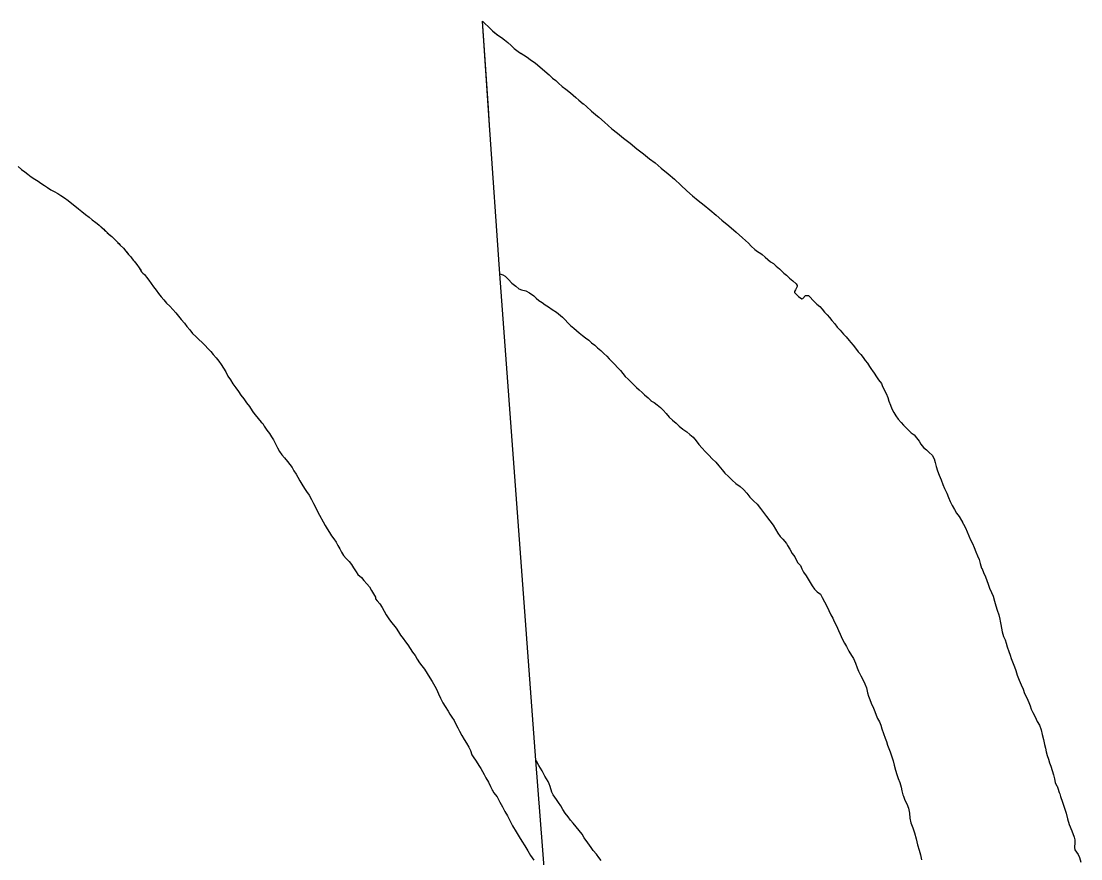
# Model space of a CAD drawing. Header units: inches. Extents: x 11258954 to 11313122, y 3645444 to 3695200.
# Drawn here: x 11293681 to 11296700, y 3680331 to 3682718 of the extents above; entities that cross this region are included whole.
import ezdxf

# ---------------------------------------------------------------- set-up
doc = ezdxf.new("R2010")
doc.units = ezdxf.units.IN
doc.header["$MEASUREMENT"] = 0
for name, color, linetype in [('SchoolBoardDistrict', 253, 'Continuous'), ('SchoolZone_Elementary', 251, 'Continuous'), ('SchoolZone_High', 63, 'Continuous'), ('SchoolZone_Middle', 154, 'Continuous')]:
    doc.layers.add(name, color=color, linetype=linetype)

msp = doc.modelspace()

# ---------------------------------------------------------------- linework, layer by layer
at = {"layer": 'SchoolBoardDistrict'}
for points in [[(11295172.969, 3680282.9), (11295147, 3680612), (11295146.996, 3680612.055), (11295045, 3681997.5), (11295015.566, 3682421.4935), (11295012.2315, 3682469.526), (11295012.1785, 3682470.2895), (11294995, 3682717.75), (11295001.949, 3682711.049), (11295002.0005, 3682711.001), (11295012, 3682701.5), (11295021.7455, 3682692.364), (11295024, 3682690.25), (11295025.9145, 3682688.623), (11295039, 3682677.5), (11295043.3125, 3682674.8045), (11295049, 3682671.25), (11295058, 3682664.25), (11295067, 3682656.75), (11295077, 3682648.25), (11295085, 3682640.25), (11295093, 3682634.25), (11295093.4475, 3682633.942), (11295101, 3682628.75), (11295106.08, 3682625.633), (11295112, 3682622), (11295122, 3682615), (11295127.429, 3682611.3805), (11295131, 3682609), (11295146, 3682598.25), (11295185, 3682565), (11295195, 3682555.5), (11295204, 3682548.75), (11295212, 3682540.75), (11295222, 3682532), (11295233, 3682524.25), (11295246, 3682513.25), (11295253.5, 3682506.75), (11295261, 3682500.25), (11295270, 3682492.5), (11295282, 3682482.5), (11295283, 3682482.25), (11295292, 3682474.25), (11295306, 3682461.75), (11295323, 3682447.5), (11295326.718, 3682444.2465), (11295343, 3682430), (11295364, 3682411.25), (11295380, 3682398.25), (11295397, 3682384.75), (11295416, 3682370), (11295435, 3682354.5), (11295454, 3682339.5), (11295471, 3682325.75), (11295487, 3682313.75), (11295504, 3682299.25), (11295524, 3682283.25), (11295542, 3682267.25), (11295560, 3682250.5), (11295577, 3682234.75), (11295594, 3682220.25), (11295610, 3682206.75), (11295627, 3682194), (11295643, 3682180.5), (11295661, 3682165.25), (11295677, 3682151.25), (11295697, 3682135), (11295718, 3682116.5), (11295736, 3682100.25), (11295753, 3682085.5), (11295761, 3682076.5), (11295771, 3682067.25), (11295779, 3682061.25), (11295788, 3682056.25), (11295792, 3682052.75), (11295801, 3682045.75), (11295808, 3682038.5), (11295816, 3682032.25), (11295824, 3682027), (11295832, 3682019.75), (11295841, 3682012.25), (11295850, 3682003.5), (11295854, 3682000), (11295861, 3681994), (11295870, 3681985.25), (11295879, 3681977.75), (11295889, 3681969.25), (11295892, 3681964.5), (11295892, 3681961.75), (11295891, 3681959.5), (11295887, 3681952.75), (11295884, 3681947.75), (11295884, 3681944.5), (11295888, 3681940.75), (11295896, 3681933.25), (11295905, 3681926.5), (11295908, 3681928), (11295916, 3681935.75), (11295919, 3681936.5), (11295924, 3681936), (11295928, 3681932.5), (11295937, 3681922.25), (11295948, 3681911.75), (11295956, 3681904.5), (11295963, 3681897.25), (11295970, 3681889), (11295977, 3681881), (11295984, 3681873.25), (11295991, 3681864.75), (11295999, 3681855.75), (11296006, 3681846), (11296014, 3681837), (11296024, 3681825.75), (11296031, 3681818), (11296040, 3681807.5), (11296045, 3681802.25), (11296051, 3681794.25), (11296058, 3681786.25), (11296066, 3681775.5), (11296073, 3681767.75), (11296080, 3681759.75), (11296086, 3681751.25), (11296092, 3681743), (11296098, 3681734.25), (11296104, 3681725.75), (11296106.6655, 3681721.562), (11296111, 3681714.75), (11296118, 3681704.75), (11296124, 3681696), (11296132, 3681685.5), (11296134, 3681680), (11296140, 3681667.75), (11296145, 3681657), (11296150, 3681645.75), (11296153, 3681635), (11296158, 3681623.25), (11296162, 3681613.25), (11296167, 3681602.5), (11296173, 3681593.75), (11296180, 3681583.5), (11296188, 3681574.5), (11296195, 3681567), (11296202, 3681559.25), (11296209, 3681552), (11296217, 3681545), (11296225, 3681538.75), (11296232, 3681530.5), (11296239, 3681521.5), (11296244, 3681512.75), (11296252, 3681503.25), (11296260, 3681496.25), (11296268, 3681489.25), (11296276, 3681481.25), (11296282, 3681471), (11296285, 3681460.75), (11296288, 3681448.75), (11296292, 3681436.25), (11296296, 3681424), (11296302, 3681410.5), (11296307, 3681398), (11296312, 3681386), (11296318, 3681373), (11296323, 3681360.75), (11296328, 3681349.25), (11296333, 3681337.75), (11296340, 3681326.25), (11296346, 3681316), (11296353, 3681306.75), (11296360, 3681295.5), (11296363, 3681290), (11296366, 3681284.5), (11296371, 3681274.25), (11296376, 3681263.25), (11296381, 3681251.5), (11296386, 3681239.75), (11296391, 3681229.25), (11296396, 3681217.75), (11296401, 3681206.25), (11296406, 3681194.75), (11296410, 3681183.75), (11296413, 3681172.5), (11296417, 3681159.25), (11296418, 3681159.25), (11296419, 3681157.25), (11296423, 3681146.75), (11296428, 3681135), (11296432, 3681124.25), (11296436, 3681113.75), (11296440, 3681102.25), (11296446, 3681090), (11296450, 3681079.25), (11296454, 3681065.25), (11296458, 3681051.5), (11296462, 3681039.75), (11296466, 3681026.75), (11296469, 3681013.75), (11296470.201, 3681007.845), (11296472, 3680999), (11296474, 3680988), (11296476, 3680978), (11296480, 3680964.25), (11296484, 3680954.75), (11296487, 3680945.25), (11296490, 3680934.75), (11296495, 3680921.5), (11296499, 3680911.5), (11296502, 3680902), (11296507, 3680887.75), (11296511, 3680878), (11296515, 3680867.75), (11296519, 3680854), (11296524, 3680840), (11296530, 3680826.75), (11296536, 3680814.5), (11296540, 3680802.5), (11296546, 3680790), (11296552, 3680776.5), (11296556, 3680767), (11296559, 3680757.25), (11296563, 3680747.75), (11296570, 3680735.25), (11296576, 3680722.75), (11296582, 3680711.75), (11296587, 3680698.75), (11296590, 3680685.75), (11296594, 3680671.25), (11296597, 3680657.25), (11296599, 3680646.5), (11296601, 3680635.5), (11296604, 3680625.25), (11296608, 3680614.75), (11296611, 3680604.75), (11296615, 3680595.25), (11296618, 3680582.5), (11296622, 3680570.25), (11296625, 3680558.75), (11296627, 3680548.5), (11296631, 3680540.25), (11296633, 3680537.75), (11296634, 3680535.25), (11296635, 3680532.75), (11296638, 3680519.75), (11296640, 3680516.5), (11296642, 3680508.75), (11296648, 3680492.75), (11296653, 3680478.25), (11296658, 3680460.75), (11296662, 3680445), (11296667, 3680429), (11296674, 3680410.5), (11296681, 3680393.25), (11296683, 3680385), (11296683, 3680377.75), (11296682, 3680363.5), (11296683, 3680356.5), (11296692, 3680343.5), (11296696, 3680335.25), (11296700, 3680322)], [(11293672, 3682303.25), (11293682, 3682295), (11293691, 3682288.5), (11293700, 3682282), (11293709, 3682274.25), (11293720, 3682267.25), (11293729, 3682261.5), (11293737, 3682256), (11293747, 3682250), (11293756, 3682244), (11293765, 3682237.25), (11293775, 3682232.25), (11293785, 3682226.5), (11293794, 3682221), (11293804, 3682214.75), (11293815, 3682207.25), (11293825, 3682198.25), (11293834, 3682191.25), (11293844, 3682183), (11293854, 3682175.5), (11293864, 3682167), (11293874, 3682159.25), (11293883, 3682152), (11293893, 3682144.5), (11293897.5215, 3682141.109), (11293903, 3682137), (11293910.7035, 3682129.296), (11293911.234, 3682128.7655), (11293912, 3682128), (11293915.7705, 3682124.701), (11293918.382, 3682122.416), (11293922, 3682119.25), (11293925.103, 3682116.244), (11293926.194, 3682115.187), (11293930, 3682111.5), (11293931.367, 3682110.437), (11293931.759, 3682110.132), (11293939, 3682104.5), (11293943.276, 3682100.3575), (11293947, 3682096.75), (11293953.566, 3682089.569), (11293954.7815, 3682088.2395), (11293955, 3682088), (11293955.571, 3682087.4115), (11293958.7685, 3682084.114), (11293963, 3682079.75), (11293972, 3682070.75), (11293979, 3682062.25), (11293981.585, 3682059.18), (11293987, 3682052.75), (11293991.9245, 3682046.9025), (11293995, 3682043.25), (11294000, 3682036.5), (11294003, 3682034.25), (11294010, 3682024.25), (11294010.1505, 3682024.0455), (11294017, 3682014.75), (11294021.41, 3682007.977), (11294021.918, 3682007.1965), (11294024, 3682004), (11294026.412, 3682000.784), (11294027, 3682000), (11294032, 3681996.25), (11294038, 3681988.25), (11294044, 3681979.5), (11294051, 3681970), (11294058, 3681961), (11294065, 3681951.75), (11294072, 3681941.75), (11294080, 3681932.5), (11294087, 3681923.75), (11294095, 3681914.75), (11294104, 3681905.5), (11294113, 3681896), (11294121, 3681886.5), (11294129, 3681877.75), (11294137, 3681867.5), (11294146, 3681857.5), (11294153, 3681848), (11294161, 3681838.25), (11294169, 3681828.25), (11294178, 3681819.25), (11294187, 3681810.5), (11294196, 3681802.5), (11294205, 3681793.75), (11294213, 3681785), (11294221, 3681776.5), (11294228, 3681768), (11294236, 3681759), (11294244, 3681749), (11294251, 3681739.25), (11294257, 3681729.5), (11294264, 3681718.75), (11294270, 3681706.75), (11294277, 3681695.5), (11294284, 3681684.5), (11294292, 3681673.5), (11294300, 3681662.75), (11294307, 3681652.25), (11294315, 3681641.75), (11294323, 3681630.5), (11294331, 3681619.5), (11294339, 3681608), (11294342.923, 3681602.1155), (11294347, 3681596), (11294356, 3681586), (11294365, 3681575.25), (11294369, 3681571), (11294373, 3681564.25), (11294381, 3681552.5), (11294388, 3681543), (11294394, 3681533.75), (11294400, 3681524.5), (11294404, 3681515), (11294411, 3681502.25), (11294417, 3681491.5), (11294423, 3681482.5), (11294431, 3681473.5), (11294440, 3681463), (11294446, 3681455), (11294453, 3681445.75), (11294458, 3681436.5), (11294464, 3681427.25), (11294469, 3681418.25), (11294475, 3681408), (11294480, 3681398.25), (11294488, 3681386.25), (11294494, 3681378), (11294501, 3681367.5), (11294508, 3681355), (11294514, 3681343.25), (11294519, 3681333.25), (11294525, 3681320.25), (11294547, 3681281), (11294553, 3681271.25), (11294559, 3681261.25), (11294565, 3681251.75), (11294572, 3681243), (11294578, 3681233.5), (11294583, 3681223.5), (11294589, 3681214), (11294593, 3681204.75), (11294599, 3681195.75), (11294607, 3681187), (11294611, 3681182.625), (11294615, 3681178.25), (11294622, 3681170), (11294628, 3681160.5), (11294635, 3681149.25), (11294640, 3681141.5), (11294650, 3681132.25), (11294657, 3681124.5), (11294666, 3681114.5), (11294673, 3681106), (11294679, 3681095.75), (11294685, 3681086.25), (11294690, 3681076.75), (11294690, 3681076.695), (11294690, 3681071.555), (11294690, 3681071.5), (11294695, 3681066.5), (11294703, 3681057.25), (11294709, 3681047), (11294715, 3681036.75), (11294721, 3681026.5), (11294728, 3681015), (11294736, 3681004.25), (11294742, 3680997.5), (11294749, 3680988.5), (11294756, 3680978.25), (11294762, 3680968.75), (11294769, 3680958.5), (11294776, 3680949.5), (11294782, 3680941.25), (11294789, 3680930.5), (11294796, 3680919.75), (11294803, 3680910), (11294809, 3680899.5), (11294816, 3680889.5), (11294822, 3680881.25), (11294830, 3680871), (11294838, 3680859), (11294845, 3680847), (11294852, 3680836.5), (11294859, 3680823.5), (11294864, 3680814.5), (11294870, 3680801.25), (11294876, 3680788.75), (11294882, 3680775.75), (11294889, 3680764.75), (11294897, 3680752.25), (11294902, 3680743.25), (11294908, 3680734.5), (11294914, 3680725.25), (11294920, 3680713.25), (11294925, 3680704.25), (11294930, 3680695.25), (11294936, 3680682.25), (11294943, 3680671), (11294950, 3680660.25), (11294956, 3680649.25), (11294961, 3680639.5), (11294965, 3680627.75), (11294969, 3680621.5), (11294977, 3680609.75), (11294985, 3680596.75), (11294990, 3680588.5), (11294995, 3680579.75), (11295000, 3680571), (11295005, 3680562), (11295012, 3680549.25), (11295018, 3680537.25), (11295024, 3680525.5), (11295024, 3680525.555), (11295024, 3680526.195), (11295024, 3680526.25), (11295027, 3680520.25), (11295037, 3680507.25), (11295045, 3680492.75), (11295052, 3680478.75), (11295059, 3680466), (11295066, 3680453.5), (11295073, 3680440.5), (11295081, 3680424.75), (11295091, 3680408), (11295100, 3680393.5), (11295107, 3680381.25), (11295116, 3680367.75), (11295124, 3680354.25), (11295132, 3680340.75), (11295141, 3680327.25)]]:
    msp.add_lwpolyline(points, dxfattribs=at)
at = {"layer": 'SchoolZone_Elementary'}
for points in [[(11293672, 3682303.25, 0), (11293682, 3682295, 0), (11293691, 3682288.5, 0), (11293700, 3682282, 0), (11293709, 3682274.25, 0), (11293720, 3682267.25, 0), (11293729, 3682261.5, 0), (11293737, 3682256, 0), (11293747, 3682250, 0), (11293756, 3682244, 0), (11293765, 3682237.25, 0), (11293775, 3682232.25, 0), (11293785, 3682226.5, 0), (11293794, 3682221, 0), (11293804, 3682214.75, 0), (11293815, 3682207.25, 0), (11293825, 3682198.25, 0), (11293834, 3682191.25, 0), (11293844, 3682183, 0), (11293854, 3682175.5, 0), (11293864, 3682167, 0), (11293874, 3682159.25, 0), (11293883, 3682152, 0), (11293893, 3682144.5, 0), (11293903, 3682137, 0), (11293912, 3682128, 0), (11293922, 3682119.25, 0), (11293930, 3682111.5, 0), (11293939, 3682104.5, 0), (11293947, 3682096.75, 0), (11293955, 3682088, 0), (11293963, 3682079.75, 0), (11293972, 3682070.75, 0), (11293979, 3682062.25, 0), (11293987, 3682052.75, 0), (11293991.9245, 3682046.9025, 0), (11293995, 3682043.25, 0), (11294000, 3682036.5, 0), (11294003, 3682034.25, 0), (11294010, 3682024.25, 0), (11294017, 3682014.75, 0), (11294024, 3682004, 0), (11294027, 3682000, 0), (11294032, 3681996.25, 0), (11294038, 3681988.25, 0), (11294044, 3681979.5, 0), (11294051, 3681970, 0), (11294058, 3681961, 0), (11294065, 3681951.75, 0), (11294072, 3681941.75, 0), (11294080, 3681932.5, 0), (11294087, 3681923.75, 0), (11294095, 3681914.75, 0), (11294104, 3681905.5, 0), (11294113, 3681896, 0), (11294121, 3681886.5, 0), (11294129, 3681877.75, 0), (11294137, 3681867.5, 0), (11294146, 3681857.5, 0), (11294153, 3681848, 0), (11294161, 3681838.25, 0), (11294169, 3681828.25, 0), (11294178, 3681819.25, 0), (11294187, 3681810.5, 0), (11294196, 3681802.5, 0), (11294205, 3681793.75, 0), (11294213, 3681785, 0), (11294221, 3681776.5, 0), (11294228, 3681768, 0), (11294236, 3681759, 0), (11294244, 3681749, 0), (11294251, 3681739.25, 0), (11294257, 3681729.5, 0), (11294264, 3681718.75, 0), (11294270, 3681706.75, 0), (11294277, 3681695.5, 0), (11294284, 3681684.5, 0), (11294292, 3681673.5, 0), (11294300, 3681662.75, 0), (11294307, 3681652.25, 0), (11294315, 3681641.75, 0), (11294323, 3681630.5, 0), (11294331, 3681619.5, 0), (11294339, 3681608, 0), (11294347, 3681596, 0), (11294356, 3681586, 0), (11294365, 3681575.25, 0), (11294369, 3681571, 0), (11294373, 3681564.25, 0), (11294381, 3681552.5, 0), (11294388, 3681543, 0), (11294394, 3681533.75, 0), (11294400, 3681524.5, 0), (11294404, 3681515, 0), (11294411, 3681502.25, 0), (11294417, 3681491.5, 0), (11294423, 3681482.5, 0), (11294431, 3681473.5, 0), (11294440, 3681463, 0), (11294446, 3681455, 0), (11294453, 3681445.75, 0), (11294458, 3681436.5, 0), (11294464, 3681427.25, 0), (11294469, 3681418.25, 0), (11294475, 3681408, 0), (11294480, 3681398.25, 0), (11294488, 3681386.25, 0), (11294494, 3681378, 0), (11294501, 3681367.5, 0), (11294508, 3681355, 0), (11294514, 3681343.25, 0), (11294519, 3681333.25, 0), (11294525, 3681320.25, 0), (11294547, 3681281, 0), (11294553, 3681271.25, 0), (11294559, 3681261.25, 0), (11294565, 3681251.75, 0), (11294572, 3681243, 0), (11294578, 3681233.5, 0), (11294583, 3681223.5, 0), (11294589, 3681214, 0), (11294593, 3681204.75, 0), (11294599, 3681195.75, 0), (11294607, 3681187, 0), (11294615, 3681178.25, 0), (11294622, 3681170, 0), (11294628, 3681160.5, 0), (11294635, 3681149.25, 0), (11294640, 3681141.5, 0), (11294650, 3681132.25, 0), (11294657, 3681124.5, 0), (11294666, 3681114.5, 0), (11294673, 3681106, 0), (11294679, 3681095.75, 0), (11294685, 3681086.25, 0), (11294690, 3681076.75, 0), (11294690, 3681071.5, 0), (11294695, 3681066.5, 0), (11294703, 3681057.25, 0), (11294709, 3681047, 0), (11294715, 3681036.75, 0), (11294721, 3681026.5, 0), (11294728, 3681015, 0), (11294736, 3681004.25, 0), (11294742, 3680997.5, 0), (11294749, 3680988.5, 0), (11294756, 3680978.25, 0), (11294762, 3680968.75, 0), (11294769, 3680958.5, 0), (11294776, 3680949.5, 0), (11294782, 3680941.25, 0), (11294789, 3680930.5, 0), (11294796, 3680919.75, 0), (11294803, 3680910, 0), (11294809, 3680899.5, 0), (11294816, 3680889.5, 0), (11294822, 3680881.25, 0), (11294830, 3680871, 0), (11294838, 3680859, 0), (11294845, 3680847, 0), (11294852, 3680836.5, 0), (11294859, 3680823.5, 0), (11294864, 3680814.5, 0), (11294870, 3680801.25, 0), (11294876, 3680788.75, 0), (11294882, 3680775.75, 0), (11294889, 3680764.75, 0), (11294897, 3680752.25, 0), (11294902, 3680743.25, 0), (11294908, 3680734.5, 0), (11294914, 3680725.25, 0), (11294920, 3680713.25, 0), (11294925, 3680704.25, 0), (11294930, 3680695.25, 0), (11294936, 3680682.25, 0), (11294943, 3680671, 0), (11294950, 3680660.25, 0), (11294956, 3680649.25, 0), (11294961, 3680639.5, 0), (11294965, 3680627.75, 0), (11294969, 3680621.5, 0), (11294977, 3680609.75, 0), (11294985, 3680596.75, 0), (11294990, 3680588.5, 0), (11294995, 3680579.75, 0), (11295000, 3680571, 0), (11295005, 3680562, 0), (11295012, 3680549.25, 0), (11295018, 3680537.25, 0), (11295024, 3680525.5, 0), (11295024, 3680526.25, 0), (11295027, 3680520.25, 0), (11295037, 3680507.25, 0), (11295045, 3680492.75, 0), (11295052, 3680478.75, 0), (11295059, 3680466, 0), (11295066, 3680453.5, 0), (11295073, 3680440.5, 0), (11295081, 3680424.75, 0), (11295091, 3680408, 0), (11295100, 3680393.5, 0), (11295107, 3680381.25, 0), (11295116, 3680367.75, 0), (11295124, 3680354.25, 0), (11295132, 3680340.75, 0), (11295141, 3680327.25, 0)], [(11295333, 3680326.75, 0), (11295327, 3680335.25, 0), (11295320, 3680344.75, 0), (11295311, 3680355, 0), (11295305, 3680363.75, 0), (11295295, 3680376.5, 0), (11295285, 3680391, 0), (11295279, 3680401, 0), (11295271, 3680411.75, 0), (11295262, 3680422.25, 0), (11295254, 3680432.25, 0), (11295246, 3680441.5, 0), (11295239, 3680450.5, 0), (11295231, 3680461, 0), (11295224, 3680471.75, 0), (11295218, 3680482, 0), (11295212, 3680491.5, 0), (11295206, 3680499.75, 0), (11295197, 3680513, 0), (11295196, 3680515.5, 0), (11295193, 3680520.75, 0), (11295188, 3680537, 0), (11295185, 3680544.5, 0), (11295182, 3680551.25, 0), (11295173, 3680566.5, 0), (11295165, 3680581.75, 0), (11295156, 3680597.25, 0), (11295149, 3680609.75, 0), (11295147, 3680612, 0), (11295045, 3681998.25, 0), (11295053, 3681995, 0), (11295060, 3681991, 0), (11295069, 3681981.75, 0), (11295079, 3681971.5, 0), (11295083, 3681968.5, 0), (11295090, 3681962.75, 0), (11295099, 3681955.5, 0), (11295106, 3681952.75, 0), (11295119, 3681949.5, 0), (11295129, 3681944, 0), (11295141, 3681935.5, 0), (11295148, 3681928.5, 0), (11295156, 3681922, 0), (11295165, 3681915.75, 0), (11295174, 3681909.75, 0), (11295183, 3681904.25, 0), (11295194, 3681896, 0), (11295206, 3681888.75, 0), (11295212, 3681883.75, 0), (11295223, 3681874.25, 0), (11295231, 3681866.5, 0), (11295238, 3681858.5, 0), (11295246, 3681850.75, 0), (11295255, 3681843.5, 0), (11295263, 3681836.75, 0), (11295271, 3681830, 0), (11295280, 3681822.5, 0), (11295289, 3681816, 0), (11295298, 3681809, 0), (11295306, 3681801.75, 0), (11295315, 3681794.5, 0), (11295323, 3681786.75, 0), (11295332, 3681779, 0), (11295341, 3681771.25, 0), (11295349, 3681763.75, 0), (11295356, 3681755.75, 0), (11295364, 3681747.75, 0), (11295372, 3681739.5, 0), (11295380, 3681730.75, 0), (11295388, 3681722.25, 0), (11295395, 3681714, 0), (11295402, 3681705.75, 0), (11295410, 3681698, 0), (11295418, 3681690, 0), (11295426, 3681681.5, 0), (11295434, 3681674, 0), (11295442, 3681667.25, 0), (11295450, 3681660.25, 0), (11295457, 3681653.5, 0), (11295467, 3681644.5, 0), (11295475, 3681636.75, 0), (11295475, 3681636.5, 0), (11295484, 3681631, 0), (11295493, 3681624.5, 0), (11295502, 3681617.25, 0), (11295510, 3681609, 0), (11295519, 3681599.5, 0), (11295527, 3681589.75, 0), (11295537, 3681580.75, 0), (11295547, 3681572.75, 0), (11295556, 3681563.75, 0), (11295566, 3681555.25, 0), (11295577, 3681547.25, 0), (11295586, 3681540.5, 0), (11295595, 3681532.25, 0), (11295604, 3681521.75, 0), (11295612, 3681511.25, 0), (11295621, 3681501.5, 0), (11295630, 3681491.25, 0), (11295640, 3681480.75, 0), (11295650, 3681470.75, 0), (11295660, 3681461.5, 0), (11295669, 3681451, 0), (11295678, 3681439.75, 0), (11295686, 3681429.75, 0), (11295696, 3681420.5, 0), (11295707, 3681409.75, 0), (11295717, 3681400.5, 0), (11295729, 3681392.25, 0), (11295739, 3681383.75, 0), (11295748, 3681372.75, 0), (11295757, 3681361.25, 0), (11295767, 3681351.5, 0), (11295778, 3681341.5, 0), (11295787, 3681329.5, 0), (11295796, 3681317.75, 0), (11295804, 3681306.25, 0), (11295814, 3681293.75, 0), (11295823, 3681281.5, 0), (11295830, 3681270.25, 0), (11295837, 3681259.25, 0), (11295837, 3681258.75, 0), (11295843, 3681249.75, 0), (11295851, 3681241.5, 0), (11295861, 3681229.25, 0), (11295864, 3681223.75, 0), (11295871, 3681213.25, 0), (11295878, 3681201.25, 0), (11295885, 3681191.5, 0), (11295890, 3681181, 0), (11295894, 3681174.75, 0), (11295901, 3681167.25, 0), (11295905, 3681157.75, 0), (11295910, 3681148.25, 0), (11295917, 3681137.75, 0), (11295923, 3681127.5, 0), (11295929, 3681118, 0), (11295935, 3681108.75, 0), (11295941, 3681099.75, 0), (11295949, 3681092.25, 0), (11295958, 3681084.75, 0), (11295963, 3681075.75, 0), (11295970, 3681063.75, 0), (11295976, 3681051.25, 0), (11295982, 3681038.25, 0), (11295988, 3681026, 0), (11295993, 3681017, 0), (11295997, 3681007.75, 0), (11296004, 3680994.5, 0), (11296010, 3680981.5, 0), (11296014, 3680971.25, 0), (11296020, 3680957.5, 0), (11296027, 3680945.25, 0), (11296032, 3680935.75, 0), (11296039, 3680922.75, 0), (11296047, 3680910.5, 0), (11296052, 3680901.5, 0), (11296058, 3680888.75, 0), (11296063, 3680875.5, 0), (11296067, 3680865.75, 0), (11296073, 3680852.75, 0), (11296080, 3680840.25, 0), (11296085, 3680829.5, 0), (11296089, 3680818.75, 0), (11296092, 3680804.5, 0), (11296095, 3680794.75, 0), (11296099, 3680784.75, 0), (11296103, 3680774.25, 0), (11296109, 3680760.5, 0), (11296113, 3680750.75, 0), (11296117, 3680740.25, 0), (11296121, 3680730.5, 0), (11296126, 3680721.25, 0), (11296130, 3680711.5, 0), (11296133, 3680701.5, 0), (11296138, 3680688.25, 0), (11296143, 3680675.25, 0), (11296146, 3680665.25, 0), (11296149, 3680654.75, 0), (11296153, 3680645.5, 0), (11296157, 3680635.5, 0), (11296161, 3680625, 0), (11296165, 3680610.5, 0), (11296168, 3680597.5, 0), (11296172, 3680584, 0), (11296176, 3680571.75, 0), (11296180, 3680559.75, 0), (11296184, 3680549, 0), (11296188, 3680535.25, 0), (11296190, 3680524.75, 0), (11296193, 3680513.75, 0), (11296195, 3680509.75, 0), (11296199, 3680498.5, 0), (11296204, 3680487.75, 0), (11296209, 3680475.75, 0), (11296212, 3680461.25, 0), (11296213, 3680446.75, 0), (11296216, 3680433.75, 0), (11296221, 3680419.75, 0), (11296226, 3680405.5, 0), (11296231, 3680388, 0), (11296235, 3680371.25, 0), (11296239, 3680355.75, 0), (11296243, 3680342.25, 0), (11296246, 3680328, 0)]]:
    msp.add_polyline3d(points, dxfattribs=at)
at = {"layer": 'SchoolZone_High'}
for points in [[(11295172.9685, 3680282.901, 0), (11295147, 3680612, 0), (11295045, 3681998.25, 0), (11295015.566, 3682421.4935, 0), (11294995, 3682717.75, 0), (11295002, 3682711, 0), (11295012, 3682701.5, 0), (11295024, 3682690.25, 0), (11295039, 3682677.5, 0), (11295049, 3682671.25, 0), (11295058, 3682664.25, 0), (11295067, 3682656.75, 0), (11295077, 3682648.25, 0), (11295085, 3682640.25, 0), (11295093, 3682634.25, 0), (11295101, 3682628.75, 0), (11295112, 3682622, 0), (11295122, 3682615, 0), (11295131, 3682609, 0), (11295146, 3682598.25, 0), (11295185, 3682565, 0), (11295195, 3682555.5, 0), (11295204, 3682548.75, 0), (11295212, 3682540.75, 0), (11295222, 3682532, 0), (11295233, 3682524.25, 0), (11295246, 3682513.25, 0), (11295261, 3682500.25, 0), (11295270, 3682492.5, 0), (11295282, 3682482.5, 0), (11295283, 3682482.25, 0), (11295292, 3682474.25, 0), (11295306, 3682461.75, 0), (11295323, 3682447.5, 0), (11295326.718, 3682444.2465, 0), (11295343, 3682430, 0), (11295364, 3682411.25, 0), (11295380, 3682398.25, 0), (11295397, 3682384.75, 0), (11295416, 3682370, 0), (11295435, 3682354.5, 0), (11295454, 3682339.5, 0), (11295471, 3682325.75, 0), (11295487, 3682313.75, 0), (11295504, 3682299.25, 0), (11295524, 3682283.25, 0), (11295542, 3682267.25, 0), (11295560, 3682250.5, 0), (11295577, 3682234.75, 0), (11295594, 3682220.25, 0), (11295610, 3682206.75, 0), (11295627, 3682194, 0), (11295643, 3682180.5, 0), (11295661, 3682165.25, 0), (11295677, 3682151.25, 0), (11295697, 3682135, 0), (11295718, 3682116.5, 0), (11295736, 3682100.25, 0), (11295753, 3682085.5, 0), (11295761, 3682076.5, 0), (11295771, 3682067.25, 0), (11295779, 3682061.25, 0), (11295788, 3682056.25, 0), (11295792, 3682052.75, 0), (11295801, 3682045.75, 0), (11295808, 3682038.5, 0), (11295816, 3682032.25, 0), (11295824, 3682027, 0), (11295832, 3682019.75, 0), (11295841, 3682012.25, 0), (11295850, 3682003.5, 0), (11295854, 3682000, 0), (11295861, 3681994, 0), (11295870, 3681985.25, 0), (11295879, 3681977.75, 0), (11295889, 3681969.25, 0), (11295892, 3681964.5, 0), (11295892, 3681961.75, 0), (11295891, 3681959.5, 0), (11295887, 3681952.75, 0), (11295884, 3681947.75, 0), (11295884, 3681944.5, 0), (11295888, 3681940.75, 0), (11295896, 3681933.25, 0), (11295905, 3681926.5, 0), (11295908, 3681928, 0), (11295916, 3681935.75, 0), (11295919, 3681936.5, 0), (11295924, 3681936, 0), (11295928, 3681932.5, 0), (11295937, 3681922.25, 0), (11295948, 3681911.75, 0), (11295956, 3681904.5, 0), (11295963, 3681897.25, 0), (11295970, 3681889, 0), (11295977, 3681881, 0), (11295984, 3681873.25, 0), (11295991, 3681864.75, 0), (11295999, 3681855.75, 0), (11296006, 3681846, 0), (11296014, 3681837, 0), (11296024, 3681825.75, 0), (11296031, 3681818, 0), (11296040, 3681807.5, 0), (11296045, 3681802.25, 0), (11296051, 3681794.25, 0), (11296058, 3681786.25, 0), (11296066, 3681775.5, 0), (11296073, 3681767.75, 0), (11296080, 3681759.75, 0), (11296086, 3681751.25, 0), (11296092, 3681743, 0), (11296098, 3681734.25, 0), (11296104, 3681725.75, 0), (11296106.6655, 3681721.5615, 0), (11296111, 3681714.75, 0), (11296118, 3681704.75, 0), (11296124, 3681696, 0), (11296132, 3681685.5, 0), (11296134, 3681680, 0), (11296140, 3681667.75, 0), (11296145, 3681657, 0), (11296150, 3681645.75, 0), (11296153, 3681635, 0), (11296158, 3681623.25, 0), (11296162, 3681613.25, 0), (11296167, 3681602.5, 0), (11296173, 3681593.75, 0), (11296180, 3681583.5, 0), (11296188, 3681574.5, 0), (11296195, 3681567, 0), (11296202, 3681559.25, 0), (11296209, 3681552, 0), (11296217, 3681545, 0), (11296225, 3681538.75, 0), (11296232, 3681530.5, 0), (11296239, 3681521.5, 0), (11296244, 3681512.75, 0), (11296252, 3681503.25, 0), (11296260, 3681496.25, 0), (11296268, 3681489.25, 0), (11296276, 3681481.25, 0), (11296282, 3681471, 0), (11296285, 3681460.75, 0), (11296288, 3681448.75, 0), (11296292, 3681436.25, 0), (11296296, 3681424, 0), (11296302, 3681410.5, 0), (11296307, 3681398, 0), (11296312, 3681386, 0), (11296318, 3681373, 0), (11296323, 3681360.75, 0), (11296328, 3681349.25, 0), (11296333, 3681337.75, 0), (11296340, 3681326.25, 0), (11296346, 3681316, 0), (11296353, 3681306.75, 0), (11296360, 3681295.5, 0), (11296366, 3681284.5, 0), (11296371, 3681274.25, 0), (11296376, 3681263.25, 0), (11296381, 3681251.5, 0), (11296386, 3681239.75, 0), (11296391, 3681229.25, 0), (11296396, 3681217.75, 0), (11296401, 3681206.25, 0), (11296406, 3681194.75, 0), (11296410, 3681183.75, 0), (11296413, 3681172.5, 0), (11296417, 3681159.25, 0), (11296418, 3681159.25, 0), (11296419, 3681157.25, 0), (11296423, 3681146.75, 0), (11296428, 3681135, 0), (11296432, 3681124.25, 0), (11296436, 3681113.75, 0), (11296440, 3681102.25, 0), (11296446, 3681090, 0), (11296450, 3681079.25, 0), (11296454, 3681065.25, 0), (11296458, 3681051.5, 0), (11296462, 3681039.75, 0), (11296466, 3681026.75, 0), (11296469, 3681013.75, 0), (11296470.201, 3681007.845, 0), (11296472, 3680999, 0), (11296474, 3680988, 0), (11296476, 3680978, 0), (11296480, 3680964.25, 0), (11296484, 3680954.75, 0), (11296487, 3680945.25, 0), (11296490, 3680934.75, 0), (11296495, 3680921.5, 0), (11296499, 3680911.5, 0), (11296502, 3680902, 0), (11296507, 3680887.75, 0), (11296511, 3680878, 0), (11296515, 3680867.75, 0), (11296519, 3680854, 0), (11296524, 3680840, 0), (11296530, 3680826.75, 0), (11296536, 3680814.5, 0), (11296540, 3680802.5, 0), (11296546, 3680790, 0), (11296552, 3680776.5, 0), (11296556, 3680767, 0), (11296559, 3680757.25, 0), (11296563, 3680747.75, 0), (11296570, 3680735.25, 0), (11296576, 3680722.75, 0), (11296582, 3680711.75, 0), (11296587, 3680698.75, 0), (11296590, 3680685.75, 0), (11296594, 3680671.25, 0), (11296597, 3680657.25, 0), (11296599, 3680646.5, 0), (11296601, 3680635.5, 0), (11296604, 3680625.25, 0), (11296608, 3680614.75, 0), (11296611, 3680604.75, 0), (11296615, 3680595.25, 0), (11296618, 3680582.5, 0), (11296622, 3680570.25, 0), (11296625, 3680558.75, 0), (11296627, 3680548.5, 0), (11296631, 3680540.25, 0), (11296633, 3680537.75, 0), (11296634, 3680535.25, 0), (11296635, 3680532.75, 0), (11296638, 3680519.75, 0), (11296640, 3680516.5, 0), (11296642, 3680508.75, 0), (11296648, 3680492.75, 0), (11296653, 3680478.25, 0), (11296658, 3680460.75, 0), (11296662, 3680445, 0), (11296667, 3680429, 0), (11296674, 3680410.5, 0), (11296681, 3680393.25, 0), (11296683, 3680385, 0), (11296683, 3680377.75, 0), (11296682, 3680363.5, 0), (11296683, 3680356.5, 0), (11296692, 3680343.5, 0), (11296696, 3680335.25, 0), (11296700, 3680322, 0)], [(11293672, 3682303.25, 0), (11293682, 3682295, 0), (11293691, 3682288.5, 0), (11293700, 3682282, 0), (11293709, 3682274.25, 0), (11293720, 3682267.25, 0), (11293729, 3682261.5, 0), (11293737, 3682256, 0), (11293747, 3682250, 0), (11293756, 3682244, 0), (11293765, 3682237.25, 0), (11293775, 3682232.25, 0), (11293785, 3682226.5, 0), (11293794, 3682221, 0), (11293804, 3682214.75, 0), (11293815, 3682207.25, 0), (11293825, 3682198.25, 0), (11293834, 3682191.25, 0), (11293844, 3682183, 0), (11293854, 3682175.5, 0), (11293864, 3682167, 0), (11293874, 3682159.25, 0), (11293883, 3682152, 0), (11293893, 3682144.5, 0), (11293903, 3682137, 0), (11293912, 3682128, 0), (11293922, 3682119.25, 0), (11293930, 3682111.5, 0), (11293939, 3682104.5, 0), (11293947, 3682096.75, 0), (11293955, 3682088, 0), (11293963, 3682079.75, 0), (11293972, 3682070.75, 0), (11293979, 3682062.25, 0), (11293987, 3682052.75, 0), (11293991.9245, 3682046.9025, 0), (11293995, 3682043.25, 0), (11294000, 3682036.5, 0), (11294003, 3682034.25, 0), (11294010, 3682024.25, 0), (11294017, 3682014.75, 0), (11294024, 3682004, 0), (11294027, 3682000, 0), (11294032, 3681996.25, 0), (11294038, 3681988.25, 0), (11294044, 3681979.5, 0), (11294051, 3681970, 0), (11294058, 3681961, 0), (11294065, 3681951.75, 0), (11294072, 3681941.75, 0), (11294080, 3681932.5, 0), (11294087, 3681923.75, 0), (11294095, 3681914.75, 0), (11294104, 3681905.5, 0), (11294113, 3681896, 0), (11294121, 3681886.5, 0), (11294129, 3681877.75, 0), (11294137, 3681867.5, 0), (11294146, 3681857.5, 0), (11294153, 3681848, 0), (11294161, 3681838.25, 0), (11294169, 3681828.25, 0), (11294178, 3681819.25, 0), (11294187, 3681810.5, 0), (11294196, 3681802.5, 0), (11294205, 3681793.75, 0), (11294213, 3681785, 0), (11294221, 3681776.5, 0), (11294228, 3681768, 0), (11294236, 3681759, 0), (11294244, 3681749, 0), (11294251, 3681739.25, 0), (11294257, 3681729.5, 0), (11294264, 3681718.75, 0), (11294270, 3681706.75, 0), (11294277, 3681695.5, 0), (11294284, 3681684.5, 0), (11294292, 3681673.5, 0), (11294300, 3681662.75, 0), (11294307, 3681652.25, 0), (11294315, 3681641.75, 0), (11294323, 3681630.5, 0), (11294331, 3681619.5, 0), (11294339, 3681608, 0), (11294347, 3681596, 0), (11294356, 3681586, 0), (11294365, 3681575.25, 0), (11294369, 3681571, 0), (11294373, 3681564.25, 0), (11294381, 3681552.5, 0), (11294388, 3681543, 0), (11294394, 3681533.75, 0), (11294400, 3681524.5, 0), (11294404, 3681515, 0), (11294411, 3681502.25, 0), (11294417, 3681491.5, 0), (11294423, 3681482.5, 0), (11294431, 3681473.5, 0), (11294440, 3681463, 0), (11294446, 3681455, 0), (11294453, 3681445.75, 0), (11294458, 3681436.5, 0), (11294464, 3681427.25, 0), (11294469, 3681418.25, 0), (11294475, 3681408, 0), (11294480, 3681398.25, 0), (11294488, 3681386.25, 0), (11294494, 3681378, 0), (11294501, 3681367.5, 0), (11294508, 3681355, 0), (11294514, 3681343.25, 0), (11294519, 3681333.25, 0), (11294525, 3681320.25, 0), (11294547, 3681281, 0), (11294553, 3681271.25, 0), (11294559, 3681261.25, 0), (11294565, 3681251.75, 0), (11294572, 3681243, 0), (11294578, 3681233.5, 0), (11294583, 3681223.5, 0), (11294589, 3681214, 0), (11294593, 3681204.75, 0), (11294599, 3681195.75, 0), (11294607, 3681187, 0), (11294615, 3681178.25, 0), (11294622, 3681170, 0), (11294628, 3681160.5, 0), (11294635, 3681149.25, 0), (11294640, 3681141.5, 0), (11294650, 3681132.25, 0), (11294657, 3681124.5, 0), (11294666, 3681114.5, 0), (11294673, 3681106, 0), (11294679, 3681095.75, 0), (11294685, 3681086.25, 0), (11294690, 3681076.75, 0), (11294690, 3681071.5, 0), (11294695, 3681066.5, 0), (11294703, 3681057.25, 0), (11294709, 3681047, 0), (11294715, 3681036.75, 0), (11294721, 3681026.5, 0), (11294728, 3681015, 0), (11294736, 3681004.25, 0), (11294742, 3680997.5, 0), (11294749, 3680988.5, 0), (11294756, 3680978.25, 0), (11294762, 3680968.75, 0), (11294769, 3680958.5, 0), (11294776, 3680949.5, 0), (11294782, 3680941.25, 0), (11294789, 3680930.5, 0), (11294796, 3680919.75, 0), (11294803, 3680910, 0), (11294809, 3680899.5, 0), (11294816, 3680889.5, 0), (11294822, 3680881.25, 0), (11294830, 3680871, 0), (11294838, 3680859, 0), (11294845, 3680847, 0), (11294852, 3680836.5, 0), (11294859, 3680823.5, 0), (11294864, 3680814.5, 0), (11294870, 3680801.25, 0), (11294876, 3680788.75, 0), (11294882, 3680775.75, 0), (11294889, 3680764.75, 0), (11294897, 3680752.25, 0), (11294902, 3680743.25, 0), (11294908, 3680734.5, 0), (11294914, 3680725.25, 0), (11294920, 3680713.25, 0), (11294925, 3680704.25, 0), (11294930, 3680695.25, 0), (11294936, 3680682.25, 0), (11294943, 3680671, 0), (11294950, 3680660.25, 0), (11294956, 3680649.25, 0), (11294961, 3680639.5, 0), (11294965, 3680627.75, 0), (11294969, 3680621.5, 0), (11294977, 3680609.75, 0), (11294985, 3680596.75, 0), (11294990, 3680588.5, 0), (11294995, 3680579.75, 0), (11295000, 3680571, 0), (11295005, 3680562, 0), (11295012, 3680549.25, 0), (11295018, 3680537.25, 0), (11295024, 3680525.5, 0), (11295024, 3680526.25, 0), (11295027, 3680520.25, 0), (11295037, 3680507.25, 0), (11295045, 3680492.75, 0), (11295052, 3680478.75, 0), (11295059, 3680466, 0), (11295066, 3680453.5, 0), (11295073, 3680440.5, 0), (11295081, 3680424.75, 0), (11295091, 3680408, 0), (11295100, 3680393.5, 0), (11295107, 3680381.25, 0), (11295116, 3680367.75, 0), (11295124, 3680354.25, 0), (11295132, 3680340.75, 0), (11295141, 3680327.25, 0)]]:
    msp.add_polyline3d(points, dxfattribs=at)
at = {"layer": 'SchoolZone_Middle'}
for points in [[(11295172.9685, 3680282.901, 0), (11295147, 3680612, 0), (11295045, 3681998.25, 0), (11295015.566, 3682421.4935, 0), (11294995, 3682717.75, 0), (11295002, 3682711, 0), (11295012, 3682701.5, 0), (11295024, 3682690.25, 0), (11295039, 3682677.5, 0), (11295049, 3682671.25, 0), (11295058, 3682664.25, 0), (11295067, 3682656.75, 0), (11295077, 3682648.25, 0), (11295085, 3682640.25, 0), (11295093, 3682634.25, 0), (11295101, 3682628.75, 0), (11295112, 3682622, 0), (11295122, 3682615, 0), (11295131, 3682609, 0), (11295146, 3682598.25, 0), (11295185, 3682565, 0), (11295195, 3682555.5, 0), (11295204, 3682548.75, 0), (11295212, 3682540.75, 0), (11295222, 3682532, 0), (11295233, 3682524.25, 0), (11295246, 3682513.25, 0), (11295261, 3682500.25, 0), (11295270, 3682492.5, 0), (11295282, 3682482.5, 0), (11295283, 3682482.25, 0), (11295292, 3682474.25, 0), (11295306, 3682461.75, 0), (11295323, 3682447.5, 0), (11295326.718, 3682444.2465, 0), (11295343, 3682430, 0), (11295364, 3682411.25, 0), (11295380, 3682398.25, 0), (11295397, 3682384.75, 0), (11295416, 3682370, 0), (11295435, 3682354.5, 0), (11295454, 3682339.5, 0), (11295471, 3682325.75, 0), (11295487, 3682313.75, 0), (11295504, 3682299.25, 0), (11295524, 3682283.25, 0), (11295542, 3682267.25, 0), (11295560, 3682250.5, 0), (11295577, 3682234.75, 0), (11295594, 3682220.25, 0), (11295610, 3682206.75, 0), (11295627, 3682194, 0), (11295643, 3682180.5, 0), (11295661, 3682165.25, 0), (11295677, 3682151.25, 0), (11295697, 3682135, 0), (11295718, 3682116.5, 0), (11295736, 3682100.25, 0), (11295753, 3682085.5, 0), (11295761, 3682076.5, 0), (11295771, 3682067.25, 0), (11295779, 3682061.25, 0), (11295788, 3682056.25, 0), (11295792, 3682052.75, 0), (11295801, 3682045.75, 0), (11295808, 3682038.5, 0), (11295816, 3682032.25, 0), (11295824, 3682027, 0), (11295832, 3682019.75, 0), (11295841, 3682012.25, 0), (11295850, 3682003.5, 0), (11295854, 3682000, 0), (11295861, 3681994, 0), (11295870, 3681985.25, 0), (11295879, 3681977.75, 0), (11295889, 3681969.25, 0), (11295892, 3681964.5, 0), (11295892, 3681961.75, 0), (11295891, 3681959.5, 0), (11295887, 3681952.75, 0), (11295884, 3681947.75, 0), (11295884, 3681944.5, 0), (11295888, 3681940.75, 0), (11295896, 3681933.25, 0), (11295905, 3681926.5, 0), (11295908, 3681928, 0), (11295916, 3681935.75, 0), (11295919, 3681936.5, 0), (11295924, 3681936, 0), (11295928, 3681932.5, 0), (11295937, 3681922.25, 0), (11295948, 3681911.75, 0), (11295956, 3681904.5, 0), (11295963, 3681897.25, 0), (11295970, 3681889, 0), (11295977, 3681881, 0), (11295984, 3681873.25, 0), (11295991, 3681864.75, 0), (11295999, 3681855.75, 0), (11296006, 3681846, 0), (11296014, 3681837, 0), (11296024, 3681825.75, 0), (11296031, 3681818, 0), (11296040, 3681807.5, 0), (11296045, 3681802.25, 0), (11296051, 3681794.25, 0), (11296058, 3681786.25, 0), (11296066, 3681775.5, 0), (11296073, 3681767.75, 0), (11296080, 3681759.75, 0), (11296086, 3681751.25, 0), (11296092, 3681743, 0), (11296098, 3681734.25, 0), (11296104, 3681725.75, 0), (11296106.6655, 3681721.5615, 0), (11296111, 3681714.75, 0), (11296118, 3681704.75, 0), (11296124, 3681696, 0), (11296132, 3681685.5, 0), (11296134, 3681680, 0), (11296140, 3681667.75, 0), (11296145, 3681657, 0), (11296150, 3681645.75, 0), (11296153, 3681635, 0), (11296158, 3681623.25, 0), (11296162, 3681613.25, 0), (11296167, 3681602.5, 0), (11296173, 3681593.75, 0), (11296180, 3681583.5, 0), (11296188, 3681574.5, 0), (11296195, 3681567, 0), (11296202, 3681559.25, 0), (11296209, 3681552, 0), (11296217, 3681545, 0), (11296225, 3681538.75, 0), (11296232, 3681530.5, 0), (11296239, 3681521.5, 0), (11296244, 3681512.75, 0), (11296252, 3681503.25, 0), (11296260, 3681496.25, 0), (11296268, 3681489.25, 0), (11296276, 3681481.25, 0), (11296282, 3681471, 0), (11296285, 3681460.75, 0), (11296288, 3681448.75, 0), (11296292, 3681436.25, 0), (11296296, 3681424, 0), (11296302, 3681410.5, 0), (11296307, 3681398, 0), (11296312, 3681386, 0), (11296318, 3681373, 0), (11296323, 3681360.75, 0), (11296328, 3681349.25, 0), (11296333, 3681337.75, 0), (11296340, 3681326.25, 0), (11296346, 3681316, 0), (11296353, 3681306.75, 0), (11296360, 3681295.5, 0), (11296366, 3681284.5, 0), (11296371, 3681274.25, 0), (11296376, 3681263.25, 0), (11296381, 3681251.5, 0), (11296386, 3681239.75, 0), (11296391, 3681229.25, 0), (11296396, 3681217.75, 0), (11296401, 3681206.25, 0), (11296406, 3681194.75, 0), (11296410, 3681183.75, 0), (11296413, 3681172.5, 0), (11296417, 3681159.25, 0), (11296418, 3681159.25, 0), (11296419, 3681157.25, 0), (11296423, 3681146.75, 0), (11296428, 3681135, 0), (11296432, 3681124.25, 0), (11296436, 3681113.75, 0), (11296440, 3681102.25, 0), (11296446, 3681090, 0), (11296450, 3681079.25, 0), (11296454, 3681065.25, 0), (11296458, 3681051.5, 0), (11296462, 3681039.75, 0), (11296466, 3681026.75, 0), (11296469, 3681013.75, 0), (11296470.201, 3681007.845, 0), (11296472, 3680999, 0), (11296474, 3680988, 0), (11296476, 3680978, 0), (11296480, 3680964.25, 0), (11296484, 3680954.75, 0), (11296487, 3680945.25, 0), (11296490, 3680934.75, 0), (11296495, 3680921.5, 0), (11296499, 3680911.5, 0), (11296502, 3680902, 0), (11296507, 3680887.75, 0), (11296511, 3680878, 0), (11296515, 3680867.75, 0), (11296519, 3680854, 0), (11296524, 3680840, 0), (11296530, 3680826.75, 0), (11296536, 3680814.5, 0), (11296540, 3680802.5, 0), (11296546, 3680790, 0), (11296552, 3680776.5, 0), (11296556, 3680767, 0), (11296559, 3680757.25, 0), (11296563, 3680747.75, 0), (11296570, 3680735.25, 0), (11296576, 3680722.75, 0), (11296582, 3680711.75, 0), (11296587, 3680698.75, 0), (11296590, 3680685.75, 0), (11296594, 3680671.25, 0), (11296597, 3680657.25, 0), (11296599, 3680646.5, 0), (11296601, 3680635.5, 0), (11296604, 3680625.25, 0), (11296608, 3680614.75, 0), (11296611, 3680604.75, 0), (11296615, 3680595.25, 0), (11296618, 3680582.5, 0), (11296622, 3680570.25, 0), (11296625, 3680558.75, 0), (11296627, 3680548.5, 0), (11296631, 3680540.25, 0), (11296633, 3680537.75, 0), (11296634, 3680535.25, 0), (11296635, 3680532.75, 0), (11296638, 3680519.75, 0), (11296640, 3680516.5, 0), (11296642, 3680508.75, 0), (11296648, 3680492.75, 0), (11296653, 3680478.25, 0), (11296658, 3680460.75, 0), (11296662, 3680445, 0), (11296667, 3680429, 0), (11296674, 3680410.5, 0), (11296681, 3680393.25, 0), (11296683, 3680385, 0), (11296683, 3680377.75, 0), (11296682, 3680363.5, 0), (11296683, 3680356.5, 0), (11296692, 3680343.5, 0), (11296696, 3680335.25, 0), (11296700, 3680322, 0)], [(11293672, 3682303.25, 0), (11293682, 3682295, 0), (11293691, 3682288.5, 0), (11293700, 3682282, 0), (11293709, 3682274.25, 0), (11293720, 3682267.25, 0), (11293729, 3682261.5, 0), (11293737, 3682256, 0), (11293747, 3682250, 0), (11293756, 3682244, 0), (11293765, 3682237.25, 0), (11293775, 3682232.25, 0), (11293785, 3682226.5, 0), (11293794, 3682221, 0), (11293804, 3682214.75, 0), (11293815, 3682207.25, 0), (11293825, 3682198.25, 0), (11293834, 3682191.25, 0), (11293844, 3682183, 0), (11293854, 3682175.5, 0), (11293864, 3682167, 0), (11293874, 3682159.25, 0), (11293883, 3682152, 0), (11293893, 3682144.5, 0), (11293903, 3682137, 0), (11293912, 3682128, 0), (11293922, 3682119.25, 0), (11293930, 3682111.5, 0), (11293939, 3682104.5, 0), (11293947, 3682096.75, 0), (11293955, 3682088, 0), (11293963, 3682079.75, 0), (11293972, 3682070.75, 0), (11293979, 3682062.25, 0), (11293987, 3682052.75, 0), (11293991.9245, 3682046.9025, 0), (11293995, 3682043.25, 0), (11294000, 3682036.5, 0), (11294003, 3682034.25, 0), (11294010, 3682024.25, 0), (11294017, 3682014.75, 0), (11294024, 3682004, 0), (11294027, 3682000, 0), (11294032, 3681996.25, 0), (11294038, 3681988.25, 0), (11294044, 3681979.5, 0), (11294051, 3681970, 0), (11294058, 3681961, 0), (11294065, 3681951.75, 0), (11294072, 3681941.75, 0), (11294080, 3681932.5, 0), (11294087, 3681923.75, 0), (11294095, 3681914.75, 0), (11294104, 3681905.5, 0), (11294113, 3681896, 0), (11294121, 3681886.5, 0), (11294129, 3681877.75, 0), (11294137, 3681867.5, 0), (11294146, 3681857.5, 0), (11294153, 3681848, 0), (11294161, 3681838.25, 0), (11294169, 3681828.25, 0), (11294178, 3681819.25, 0), (11294187, 3681810.5, 0), (11294196, 3681802.5, 0), (11294205, 3681793.75, 0), (11294213, 3681785, 0), (11294221, 3681776.5, 0), (11294228, 3681768, 0), (11294236, 3681759, 0), (11294244, 3681749, 0), (11294251, 3681739.25, 0), (11294257, 3681729.5, 0), (11294264, 3681718.75, 0), (11294270, 3681706.75, 0), (11294277, 3681695.5, 0), (11294284, 3681684.5, 0), (11294292, 3681673.5, 0), (11294300, 3681662.75, 0), (11294307, 3681652.25, 0), (11294315, 3681641.75, 0), (11294323, 3681630.5, 0), (11294331, 3681619.5, 0), (11294339, 3681608, 0), (11294347, 3681596, 0), (11294356, 3681586, 0), (11294365, 3681575.25, 0), (11294369, 3681571, 0), (11294373, 3681564.25, 0), (11294381, 3681552.5, 0), (11294388, 3681543, 0), (11294394, 3681533.75, 0), (11294400, 3681524.5, 0), (11294404, 3681515, 0), (11294411, 3681502.25, 0), (11294417, 3681491.5, 0), (11294423, 3681482.5, 0), (11294431, 3681473.5, 0), (11294440, 3681463, 0), (11294446, 3681455, 0), (11294453, 3681445.75, 0), (11294458, 3681436.5, 0), (11294464, 3681427.25, 0), (11294469, 3681418.25, 0), (11294475, 3681408, 0), (11294480, 3681398.25, 0), (11294488, 3681386.25, 0), (11294494, 3681378, 0), (11294501, 3681367.5, 0), (11294508, 3681355, 0), (11294514, 3681343.25, 0), (11294519, 3681333.25, 0), (11294525, 3681320.25, 0), (11294547, 3681281, 0), (11294553, 3681271.25, 0), (11294559, 3681261.25, 0), (11294565, 3681251.75, 0), (11294572, 3681243, 0), (11294578, 3681233.5, 0), (11294583, 3681223.5, 0), (11294589, 3681214, 0), (11294593, 3681204.75, 0), (11294599, 3681195.75, 0), (11294607, 3681187, 0), (11294615, 3681178.25, 0), (11294622, 3681170, 0), (11294628, 3681160.5, 0), (11294635, 3681149.25, 0), (11294640, 3681141.5, 0), (11294650, 3681132.25, 0), (11294657, 3681124.5, 0), (11294666, 3681114.5, 0), (11294673, 3681106, 0), (11294679, 3681095.75, 0), (11294685, 3681086.25, 0), (11294690, 3681076.75, 0), (11294690, 3681071.5, 0), (11294695, 3681066.5, 0), (11294703, 3681057.25, 0), (11294709, 3681047, 0), (11294715, 3681036.75, 0), (11294721, 3681026.5, 0), (11294728, 3681015, 0), (11294736, 3681004.25, 0), (11294742, 3680997.5, 0), (11294749, 3680988.5, 0), (11294756, 3680978.25, 0), (11294762, 3680968.75, 0), (11294769, 3680958.5, 0), (11294776, 3680949.5, 0), (11294782, 3680941.25, 0), (11294789, 3680930.5, 0), (11294796, 3680919.75, 0), (11294803, 3680910, 0), (11294809, 3680899.5, 0), (11294816, 3680889.5, 0), (11294822, 3680881.25, 0), (11294830, 3680871, 0), (11294838, 3680859, 0), (11294845, 3680847, 0), (11294852, 3680836.5, 0), (11294859, 3680823.5, 0), (11294864, 3680814.5, 0), (11294870, 3680801.25, 0), (11294876, 3680788.75, 0), (11294882, 3680775.75, 0), (11294889, 3680764.75, 0), (11294897, 3680752.25, 0), (11294902, 3680743.25, 0), (11294908, 3680734.5, 0), (11294914, 3680725.25, 0), (11294920, 3680713.25, 0), (11294925, 3680704.25, 0), (11294930, 3680695.25, 0), (11294936, 3680682.25, 0), (11294943, 3680671, 0), (11294950, 3680660.25, 0), (11294956, 3680649.25, 0), (11294961, 3680639.5, 0), (11294965, 3680627.75, 0), (11294969, 3680621.5, 0), (11294977, 3680609.75, 0), (11294985, 3680596.75, 0), (11294990, 3680588.5, 0), (11294995, 3680579.75, 0), (11295000, 3680571, 0), (11295005, 3680562, 0), (11295012, 3680549.25, 0), (11295018, 3680537.25, 0), (11295024, 3680525.5, 0), (11295024, 3680526.25, 0), (11295027, 3680520.25, 0), (11295037, 3680507.25, 0), (11295045, 3680492.75, 0), (11295052, 3680478.75, 0), (11295059, 3680466, 0), (11295066, 3680453.5, 0), (11295073, 3680440.5, 0), (11295081, 3680424.75, 0), (11295091, 3680408, 0), (11295100, 3680393.5, 0), (11295107, 3680381.25, 0), (11295116, 3680367.75, 0), (11295124, 3680354.25, 0), (11295132, 3680340.75, 0), (11295141, 3680327.25, 0)]]:
    msp.add_polyline3d(points, dxfattribs=at)

doc.saveas('drawing.dxf')
